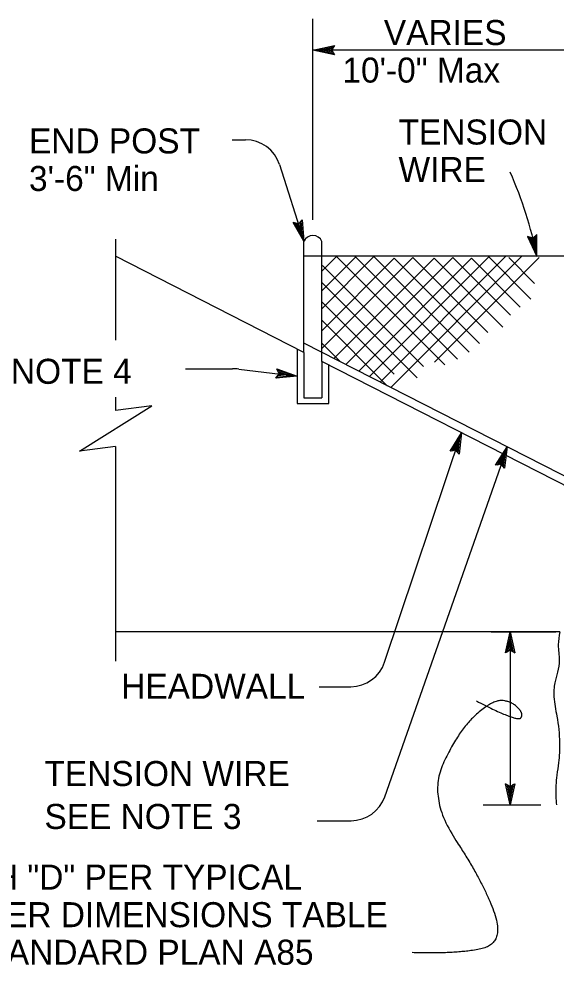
# Model space of a CAD drawing. Extents: x -893 to 867, y -474 to 712.
# Drawn here: x -237 to -86.7, y 139.9 to 404.4 of the extents above; entities that cross this region are included whole.
import ezdxf

# ---------------------------------------------------------------- set-up
doc = ezdxf.new("R2010")
doc.units = 0
for name, color, linetype in [('mc_FENCE-anno', 7, 'Continuous'), ('mc_FENCE-CL', 7, 'Continuous'), ('rd_BASE-MATERIAL', 7, 'Continuous'), ('rd_PROFILE-OG', 7, 'Continuous')]:
    doc.layers.add(name, color=color, linetype=linetype)

msp = doc.modelspace()

# ---------------------------------------------------------------- linework, layer by layer
at = {"layer": 'mc_FENCE-anno'}
for p, q in [((-154.74, 348.28), (-154.74, 404.45)), ((-154.74, 395.71), (-148.74, 397.04)), ((-148.74, 397.04), (-149.54, 395.71)), ((-148.74, 397.04), (-148.74, 397.04)), ((-74.89, 395.71), (-154.74, 395.71)), ((-148.74, 394.37), (-154.74, 395.71)), ((-154.74, 395.71), (-154.74, 395.71)), ((-148.96, 394.72), (-153.36, 395.7)), ((-153.35, 395.71), (-148.97, 396.68)), ((-151.98, 395.7), (-149.15, 396.33)), ((-149.19, 395.08), (-151.98, 395.7)), ((-150.6, 395.7), (-149.39, 395.97)), ((-149.37, 395.43), (-150.6, 395.7)), ((-149.54, 395.71), (-148.74, 394.37)), ((-148.74, 394.37), (-148.74, 394.37)), ((-177.34, 370.65), (-173.63, 370.65)), ((-164.1, 363.7), (-157.24, 342.25)), ((-92.08, 344.16), (-93.2, 343.09)), ((-92.06, 338.01), (-92.08, 344.16)), ((-92.08, 344.16), (-92.08, 344.16)), ((-93.2, 343.09), (-94.68, 343.57)), ((-94.68, 343.57), (-94.68, 343.57)), ((-94.68, 343.57), (-92.06, 338.01)), ((-94.29, 343.44), (-92.37, 339.36)), ((-93.89, 343.29), (-92.67, 340.71)), ((-93.51, 343.19), (-92.97, 342.05)), ((-92.97, 342.05), (-92.98, 343.29)), ((-92.67, 340.71), (-92.68, 343.6)), ((-92.36, 339.37), (-92.38, 343.85)), ((-92.06, 338.01), (-92.06, 338.01)), ((-190.38, 306.61), (-177.29, 306.61)), ((-175.52, 306.51), (-159.15, 304.55)), ((-134.69, 224.53), (-113.17, 288.74)), ((-134.63, 186.92), (-100.31, 284.71)), ((-99.55, 233.06), (-99.55, 184.64)), ((-152.99, 217.71), (-144.17, 217.71)), ((-107.1, 184.64), (-90.98, 184.64)), ((-153.58, 180.23), (-144.07, 180.23))]:
    msp.add_line(p, q, dxfattribs=at)
for points in [[(-157.78, 348.28), (-157.24, 342.25), (-160.29, 347.48), (-159.89, 347.38), (-157.66, 343.55), (-158.05, 347.97), (-158.32, 347.67), (-158.07, 344.84), (-159.49, 347.29), (-159.1, 347.2), (-158.48, 346.14), (-158.59, 347.36), (-158.8, 347.12), (-160.29, 347.48), (-158.8, 347.12)], [(-164.86, 306.56), (-159.15, 304.55), (-165.17, 303.95), (-164.92, 304.28), (-160.51, 304.71), (-164.69, 306.19), (-164.52, 305.82), (-161.85, 304.88), (-164.67, 304.6), (-164.42, 304.92), (-163.2, 305.04), (-164.36, 305.45), (-164.23, 305.16), (-165.17, 303.95), (-164.23, 305.16)], [(-116.3, 283.56), (-113.17, 288.74), (-113.8, 282.73), (-114.07, 283.04), (-113.6, 287.44), (-115.9, 283.65), (-115.5, 283.74), (-114.03, 286.16), (-114.33, 283.35), (-114.6, 283.66), (-114.47, 284.88), (-115.1, 283.82), (-114.79, 283.89), (-113.8, 282.73), (-114.79, 283.89)], [(-103.6, 279.65), (-100.38, 284.78), (-101.12, 278.77), (-101.38, 279.09), (-100.84, 283.48), (-103.2, 279.73), (-102.8, 279.81), (-101.29, 282.21), (-101.64, 279.4), (-101.89, 279.71), (-101.75, 280.93), (-102.4, 279.89), (-102.09, 279.95), (-101.12, 278.77), (-102.09, 279.95)], [(-100.87, 227.15), (-99.55, 233.06), (-98.24, 227.15), (-98.59, 227.36), (-99.54, 231.69), (-100.52, 227.36), (-100.17, 227.57), (-99.55, 230.34), (-98.93, 227.57), (-99.28, 227.78), (-99.55, 228.98), (-99.82, 227.78), (-99.55, 227.94), (-98.24, 227.15), (-99.55, 227.94)], [(-98.23, 190.54), (-99.55, 184.64), (-100.86, 190.54), (-100.51, 190.33), (-99.55, 186.01), (-98.58, 190.33), (-98.93, 190.13), (-99.54, 187.36), (-100.16, 190.12), (-99.81, 189.91), (-99.54, 188.72), (-99.27, 189.92), (-99.55, 189.76), (-100.86, 190.54), (-99.55, 189.76)]]:
    msp.add_lwpolyline(points, close=True, dxfattribs=at)
for centre, radius, start, end in [((-173.63, 360.65), 10, 17.7411, 90), ((-197.33, 317.59), 107.23, 10.9781, 24.2103), ((-177.29, 291.61), 15, 83.1951, 90), ((-144.17, 227.71), 10, 270, 341.4684), ((-144.07, 190.23), 10, 270, 340.6636)]:
    msp.add_arc(centre, radius, start, end, dxfattribs=at)
msp.add_open_spline([(-108.97, 213.71), (-97.53, 207.8), (-95.63, 210.08), (-99.25, 213.71), (-104.6, 213.94), (-114.11, 205.32), (-122.62, 186.69), (-106.8, 162.69), (-101, 145.67), (-115.09, 142.94), (-126.96, 143.34)], degree=2, dxfattribs=at)
at = {"layer": 'mc_FENCE-CL'}
for p, q in [((-209.97, 342.85), (-209.97, 314.57)), ((-157.24, 311.19), (-157.24, 342.25)), ((-152.24, 308.65), (-152.24, 342.25)), ((-157.24, 311.19), (-209.97, 338.06)), ((-77.38, 338.06), (-157.24, 338.06)), ((-152.14, 338.06), (-157.24, 338.06)), ((-152.24, 323.4), (-137.67, 337.97)), ((-152.24, 312.24), (-126.75, 337.74)), ((-152.24, 328.38), (-142.89, 337.74)), ((-152.24, 317.23), (-131.97, 337.5)), ((-152.21, 333.87), (-148.11, 337.97)), ((-148.85, 309.47), (-120.82, 337.5)), ((-117.85, 307.71), (-148.11, 337.97)), ((-145.55, 307.78), (-115.59, 337.74)), ((-114.3, 309.34), (-143.05, 338.09)), ((-141.93, 305.94), (-110.37, 337.5)), ((-138.94, 304.42), (-105.39, 337.97)), ((-110.97, 311.27), (-137.67, 337.97)), ((-135.95, 302.9), (-100.88, 337.97)), ((-132.97, 301.38), (-96.37, 337.97)), ((-108.12, 313.65), (-131.97, 337.5)), ((-105.74, 316.73), (-126.75, 337.74)), ((-101.59, 318.27), (-120.82, 337.5)), ((-120.7, 308.42), (-91.39, 337.74)), ((-99.45, 321.6), (-115.59, 337.74)), ((-96.73, 323.85), (-110.37, 337.5)), ((-93.76, 326.11), (-105.63, 337.97)), ((-92.69, 330.5), (-99.93, 337.74)), ((-123.78, 307.24), (-152.06, 335.51)), ((-125.57, 304.05), (-152.25, 330.72)), ((-131.97, 305.08), (-152.24, 325.34)), ((-133.93, 301.87), (-152.24, 320.17)), ((-72.38, 270.51), (-157.24, 313.74)), ((-147, 308.52), (-152.24, 313.77)), ((-159.15, 312.17), (-159.15, 296.94)), ((-157.24, 311.19), (-157.24, 298.45)), ((-82.38, 273.06), (-152.24, 308.65)), ((-152.24, 308.65), (-152.24, 298.45)), ((-150.33, 296.94), (-150.33, 307.67)), ((-209.97, 298.71), (-209.97, 294.98)), ((-159.15, 296.94), (-150.33, 296.94)), ((-157.24, 298.45), (-152.24, 298.45)), ((-220.05, 283.55), (-199.8, 296.29)), ((-199.8, 296.29), (-209.97, 294.98)), ((-209.97, 284.83), (-220.05, 283.55)), ((-209.97, 284.83), (-209.97, 224.83))]:
    msp.add_line(p, q, dxfattribs=at)
msp.add_arc((-154.74, 341.17), 2.72, 23.2888, 156.7112, dxfattribs=at)
msp.add_spline([(-85.68, 233.06), (-86.08, 229.38), (-85.8, 225.08), (-86.27, 221.8), (-87.02, 218.81), (-87.3, 214.88), (-86.46, 209.45), (-85.71, 201.97), (-85.99, 196.45), (-86.46, 192.99), (-86.74, 187.09), (-86.57, 184.64)], degree=3, dxfattribs=at)
at = {"layer": 'rd_BASE-MATERIAL'}
msp.add_line((-104.86, 233.07), (-86.79, 233.07), dxfattribs=at)
at = {"layer": 'rd_PROFILE-OG'}
for p, q in [((-127.34, 233.06), (-209.97, 233.06)), ((-85.68, 233.06), (-127.34, 233.06))]:
    msp.add_line(p, q, dxfattribs=at)

# ---------------------------------------------------------------- texts
at = {"layer": 'mc_FENCE-anno'}
for s, p in [('VARIES', (-134.89, 397.14)), ('10\'-0" Max', (-146.49, 386.64)), ('TENSION', (-130.78, 369.32)), ('END POST ', (-234.21, 366.83)), ('WIRE', (-130.78, 358.82)), ('3\'-6" Min', (-234.21, 356.33)), ('SEE NOTE 4', (-260.6, 302.4)), ('HEADWALL', (-208.39, 214.31)), ('TENSION WIRE', (-229.88, 189.92)), ('SEE NOTE 3', (-229.88, 177.92)), ('DEPTH "D" PER TYPICAL', (-269, 160.95)), ('MEMBER DIMENSIONS TABLE', (-269, 150.45)), ('ON STANDARD PLAN A85', (-269, 139.95))]:
    msp.add_text(s, height=7, dxfattribs=at).set_placement(p)

doc.saveas('drawing.dxf')
